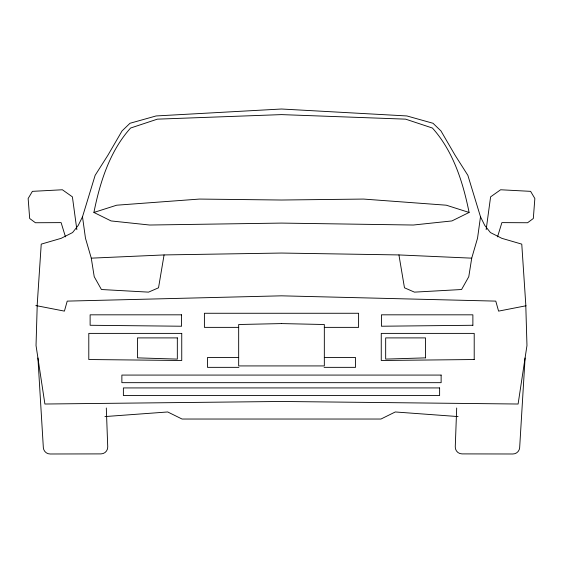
<?xml version="1.0" encoding="UTF-8"?>
<svg xmlns="http://www.w3.org/2000/svg" width="563" height="563" viewBox="0 0 563 563"><rect width="100%" height="100%" fill="white"/><g stroke="black" fill="none" stroke-linecap="round" stroke-linejoin="round"><path stroke-width="0.84" d="M456.692 407.999L455.263 446.853A6.798 6.798 0 0 0 462.047 453.898L512.872 453.989A6.798 6.798 0 0 0 519.663 447.606L525.082 357.984M486.15 229.676L490.598 196.86L500.627 189.766L530.606 191.35L534.85 198.507L533.323 218.493L527.587 222.744L501.886 222.617L497.53 236.868M480.499 216.797L477.537 238.198L471.724 258.157L468.775 276.7L461.576 289.516L414.445 292.134L404.473 287.799L398.928 254.933L281.5 253.047L164.072 254.933L91.276 258.157L85.463 238.198L82.501 216.797L95.14 175.325L107.885 155.275L122.044 130.926L130.004 123.269L156.099 115.95L281.5 109.011L406.901 115.95L432.996 123.269L440.956 130.926L455.115 155.275L467.86 175.325L480.499 216.797L484.743 225.383L490.415 232.554L501.809 238.318L521.767 244.131L525.751 304.119L526.968 345.534L518.101 404.023L281.5 401.475L44.899 404.023L36.032 345.534L37.249 304.119L41.233 244.131L61.191 238.318L72.585 232.554L78.257 225.383L82.501 216.797M164.072 254.933L158.527 287.799L148.555 292.134L101.424 289.516L94.225 276.7L91.276 258.157M93.901 212.455C99.975 182.328 109.658 151.313 130.595 128.026L157.38 119.152L281.5 114.606L405.62 119.152L432.405 128.026C453.342 151.313 463.025 182.328 469.099 212.455L451.927 220.935L413.355 225.024L281.5 223.089L149.645 225.024L111.073 220.935L93.901 212.455L116.703 205.199L199.485 199.07L281.5 200.02L363.515 199.07L446.297 205.199L469.099 212.455M526.067 305.765L498.586 311.121L495.778 301.114L281.5 295.828L67.222 301.114L64.414 311.121L35.828 305.554M104.929 416.571L167.725 411.968L182.039 419.034L380.961 419.034L395.275 411.968L458.071 416.571M238.684 327.37L204.404 327.37L204.404 313.267L358.596 313.267L358.596 327.37L324.316 327.37M238.67 357.512L207.473 357.512L207.473 367.35L238.888 367.35M324.33 357.512L355.527 357.512L355.527 367.35L324.112 367.35M398.928 254.933L471.724 258.157M65.47 236.868L61.114 222.617L35.413 222.744L29.677 218.493L28.15 198.507L32.394 191.35L62.373 189.766L72.402 196.86L76.85 229.676M37.918 357.984L43.337 447.606A6.798 6.798 0 0 0 50.128 453.989L100.953 453.898A6.798 6.798 0 0 0 107.737 446.853L106.308 407.999M425.529 357.864L385.669 359.103L385.669 337.899L425.529 337.899L425.529 357.864M281.5 323.584L238.67 324.513L238.67 365.922L324.33 365.922L324.33 324.513L281.5 323.584M472.878 325.273L381.433 326.23L381.433 314.823L472.878 314.823L472.878 325.273M474.208 359.525L381.257 360.496L381.257 333.387L474.208 333.387L474.208 359.525M181.567 314.823L90.122 314.823L90.122 325.273L181.567 326.23L181.567 314.823M181.743 333.387L88.792 333.387L88.792 359.525L181.743 360.496L181.743 333.387M177.331 337.899L137.471 337.899L137.471 357.864L177.331 359.103L177.331 337.899M441.132 375.078L121.868 375.078L121.868 382.671L441.132 382.671L441.132 375.078M439.619 387.928L123.381 387.928L123.381 395.536L439.619 395.536L439.619 387.928"/></g></svg>
